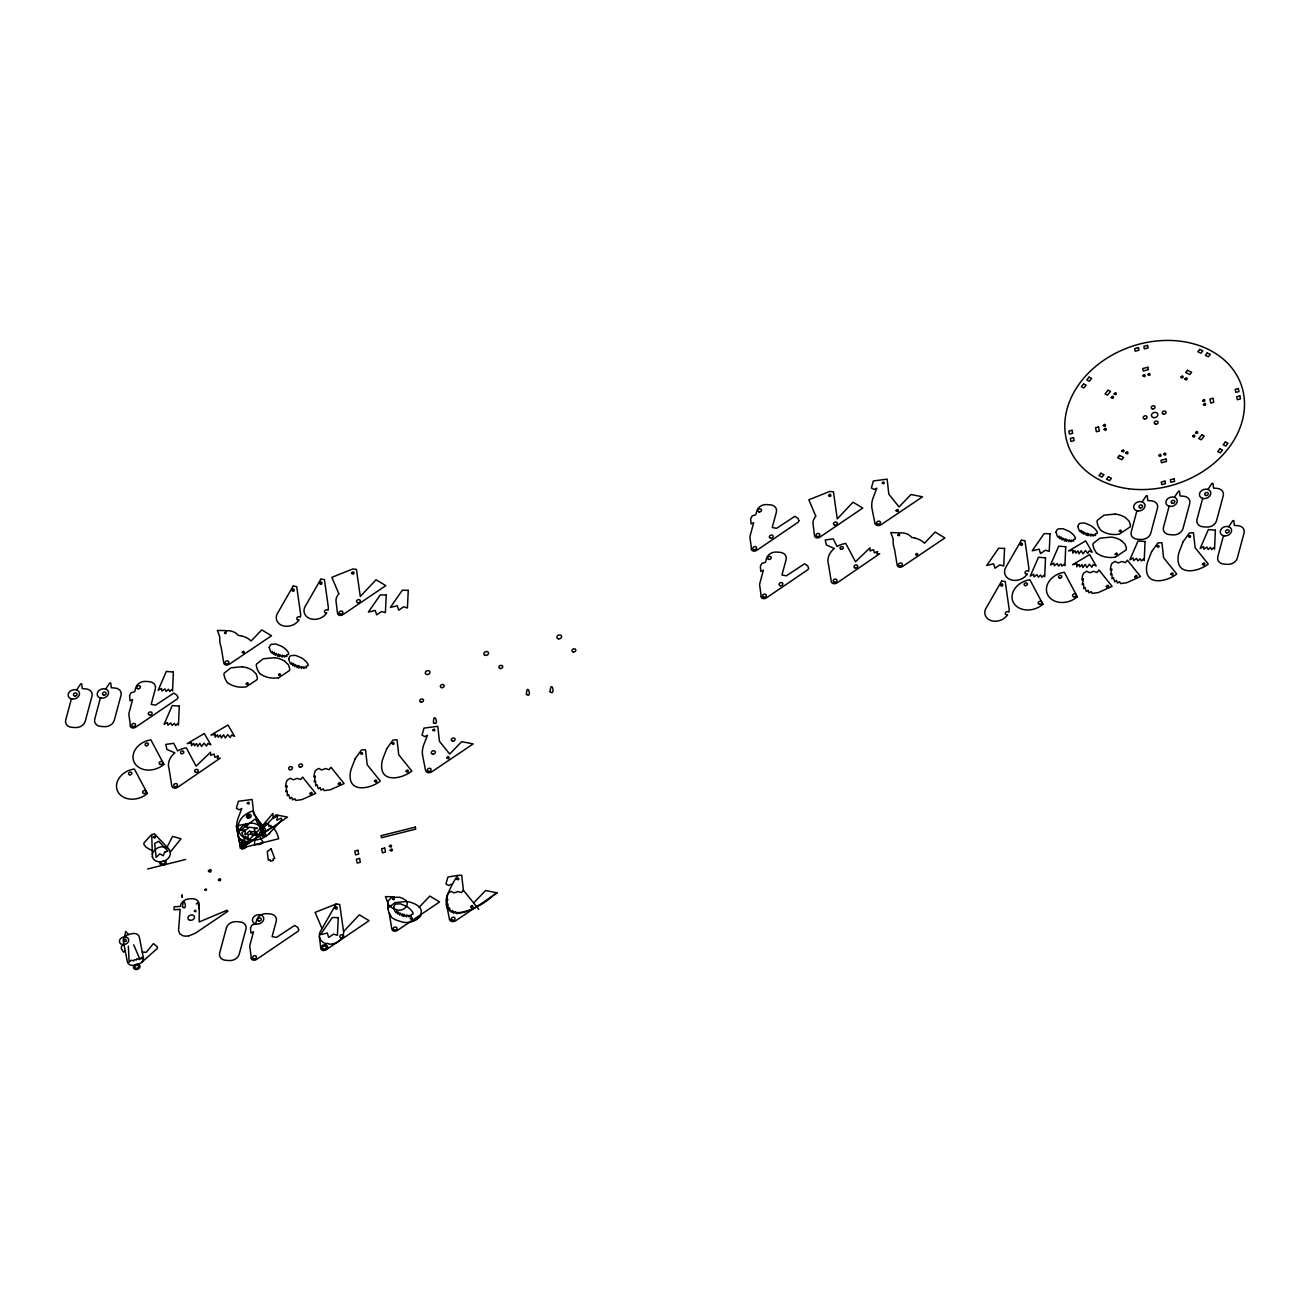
<?xml version="1.0" encoding="UTF-8"?>
<svg xmlns="http://www.w3.org/2000/svg" width="1310" height="1310" viewBox="0 0 1310 1310"><rect width="100%" height="100%" fill="white"/><g stroke="black" fill="none" stroke-linecap="round" stroke-linejoin="round"><path stroke-width="1.5" d="M124.647 936.879L125.678 931.443L128.56 934.538A6.484 5.109 -18.8 0 0 123.287 941.137L127.365 961.72A6.484 5.109 -18.8 0 0 134.471 965.208A3.324 2.62 -18.8 0 1 139.892 965.797A3.324 2.62 -18.8 0 1 135.896 969.547A3.324 2.62 -18.8 0 1 134.439 965.241M71.379 698.901L65.713 720.009A8.351 6.583 -18.8 0 0 71.853 727.328L75.423 727.558A8.351 6.583 -18.8 0 0 85.215 721.335L91.978 696.2A8.351 6.583 -18.8 0 0 85.821 688.88L82.284 688.651L81.728 683.869L80.778 683.804L76.619 689.928M100.412 698.001L94.729 719.125A8.351 6.583 -18.8 0 0 100.886 726.428L104.456 726.673A8.351 6.583 -18.8 0 0 114.248 720.451L121.011 695.299A8.351 6.583 -18.8 0 0 114.854 687.996L111.317 687.766L110.744 682.985L109.794 682.919L105.651 689.044M1136.9 510.818L1131.218 531.942A8.351 6.583 -18.8 0 0 1137.375 539.245L1140.945 539.491A8.351 6.583 -18.8 0 0 1150.737 533.252L1157.5 508.116A8.351 6.583 -18.8 0 0 1151.343 500.813L1147.806 500.567L1147.233 495.786L1146.283 495.72L1142.14 501.845M1169.126 506.233L1163.46 527.357A8.351 6.583 -18.8 0 0 1169.617 534.66L1173.187 534.906A8.351 6.583 -18.8 0 0 1182.979 528.683L1189.726 503.531A8.351 6.583 -18.8 0 0 1183.569 496.228L1180.048 495.982L1179.475 491.201L1178.525 491.152L1174.366 497.276M1202.662 498.389L1196.98 519.513A8.351 6.583 -18.8 0 0 1203.137 526.817L1206.707 527.062A8.351 6.583 -18.8 0 0 1216.499 520.84L1223.262 495.688A8.351 6.583 -18.8 0 0 1217.105 488.384L1213.568 488.139L1212.995 483.374L1212.045 483.308L1207.902 489.432M1223.474 535.675L1217.792 556.799A8.351 6.583 -18.8 0 0 1223.949 564.102L1227.519 564.348A8.351 6.583 -18.8 0 0 1237.311 558.125L1244.058 532.974A8.351 6.583 -18.8 0 0 1237.917 525.67L1234.38 525.441L1233.807 520.659L1232.857 520.594L1228.698 526.718M478.805 909.402L463.38 890.21L461.693 875.195L457.632 875.473C425.275 925.499 469.553 917.229 492.74 895.909M168.81 849.175L167.09 847.128L172.576 836.353L180.976 838.793L170.3 852.09A9.285 7.32 -18.8 0 1 163.979 861.145M343.564 931.525L339.732 904.49L336.146 903.998L319.967 932.212A12.429 9.809 -18.8 0 0 325.994 943.691A2.62 2.08 -18.8 0 1 329.137 944.199A12.429 9.809 -18.8 0 0 343.564 931.525L359.333 914.789L369.076 920.684L326.698 949.373M463.38 890.21L461.415 892.634L457.894 891.471L454.177 892.929L451.049 891.357L447.758 893.535A30.556 24.104 -18.8 0 0 446.317 900.035L447.742 899.299L446.595 904.817L447.971 903.916L448.085 908.796L449.33 907.617L450.787 911.776L452.54 910.483L453.424 913.054L455.585 911.744L456.551 913.561C472.124 912.333 484.471 900.92 497.063 892.831L485.584 890.538L473.614 902.95M261.558 826.872L272.857 813.477L273.266 818.423L277.785 815.573L276.852 820.224L281.257 818.128A2.997 2.374 -18.8 0 1 280.913 820.895L268.763 834.011M419.135 907.224L429.844 896.073L439.587 901.951L397.257 930.509A3.553 2.8 -18.8 0 1 391.837 928.905L389.217 913.365M240.614 848.274L266.028 822.827L265.995 825.005L268.697 823.941L268.812 826.266L270.99 825.431L270.482 826.921L272.513 826.757A39.284 30.998 -18.8 0 1 278.637 838.76L240.352 848.356L239.812 844.901M125.22 950.88L123.599 952.223L121.322 948.637L121.47 946.197L123.959 944.51M196.205 903.949L198.006 902.623L199.185 908.518M497.063 892.831L494.148 894.91M278.555 677.876L289.445 670.54A9.088 7.172 -18.8 0 0 289.657 668.395L288.364 664.76L284.827 661.288M272.513 826.757L243.791 846.129A2.489 1.965 -18.8 0 1 240.025 845.228L236.193 825.988L247.999 823.613M478.248 905.472L455.602 920.783A4.028 3.177 -18.8 0 1 449.494 919.342M1115.236 557.274L1126.109 549.922A9.088 7.172 -18.8 0 0 1126.338 547.793L1125.028 544.158L1121.491 540.686M336.146 903.998L315.137 912.382L322.031 928.61M147.621 868.988L185.643 859.458M128.56 934.538L132.048 933.67A6.484 5.109 -18.8 0 1 139.319 937.125L143.396 957.708A6.484 5.109 -18.8 0 1 141.84 962.195M134.635 965.175L138.123 964.307A6.484 5.109 -18.8 0 0 141.054 962.899L156.791 948.915A2.145 1.703 -18.8 0 0 156.938 946.491L153.434 943.593L146.229 952.337L142.25 951.944M410.374 921.667L415.647 920.062L419.806 917A8.4 6.615 -18.8 0 0 421.247 914.314M457.632 875.473L447.922 876.996L445.94 884.004L448.708 885.495L451.36 884.185M188.836 935.913L195.305 933.244L227.825 911.269L227.089 910.221L199.185 921.962L199.202 904.964A8.417 6.648 -18.8 0 0 191.506 898.676L189.213 898.824A8.417 6.648 -18.8 0 0 180.436 906.192M226.401 630.634L217.378 630.421L219.523 636.087A7.385 5.83 -18.8 0 0 219.802 637.413A34.78 27.445 -18.8 0 0 221.144 647.189L223.732 662.713A3.553 2.8 -18.8 0 0 229.168 664.334L271.498 635.776L261.754 629.897L251.061 641.048L249.096 639.296A24.628 19.437 -18.8 0 0 241.335 635.874M180.42 906.389L174.181 906.798L173.935 909.779L180.174 909.369L178.537 930.689L179.961 933.948L182.581 935.602A8.417 6.648 -18.8 0 0 186.233 936.093L188.378 935.946M394.015 896.859L385.467 896.597L387.596 902.262M1203.661 498.57L1204.07 498.602A5.83 4.601 -18.8 0 0 1210.62 491.954A5.83 4.601 -18.8 0 0 1201.352 490.775A5.83 4.601 -18.8 0 0 1202.891 498.455L1203.661 498.57M1115.318 514.06L1104.019 515.158L1097.371 520.332A8.384 6.615 -18.8 0 0 1096.961 521.347A34.813 27.461 -18.8 0 0 1098.288 526.342L1100.498 530.01A24.268 19.159 -18.8 0 0 1119.28 534.152L1130.17 526.898A9.088 7.172 -18.8 0 0 1130.383 524.77M274.609 657.685L263.294 658.783L256.645 663.974A8.384 6.615 -18.8 0 0 256.236 664.972A34.813 27.461 -18.8 0 0 257.562 669.967L259.773 673.635M242.285 666.757L230.969 667.838L224.321 673.029A8.384 6.615 -18.8 0 0 223.912 674.044A34.813 27.461 -18.8 0 0 225.238 679.022L227.449 682.707M1169.355 506.299L1169.748 506.364A5.83 4.601 -18.8 0 0 1177.182 500.092A5.83 4.601 -18.8 0 0 1167.799 498.635A5.83 4.601 -18.8 0 0 1169.764 506.38M239.534 838.744L248.982 842.625A11.97 9.448 -18.8 0 1 238.24 832.832A11.97 9.448 -18.8 0 1 252.535 823.204A11.97 9.448 -18.8 0 1 261.017 834.503M152.156 850.73L146.13 847.292L144.034 844.639A5.338 4.225 -18.8 0 1 143.985 842.87L151.387 834.732L154.465 833.864L167.123 847.161M1096.454 553.033L1094.243 549.365A34.813 27.461 -18.8 0 1 1092.9 544.37A8.384 6.615 -18.8 0 1 1093.31 543.355L1099.958 538.181L1111.273 537.084A25.168 19.846 -18.8 0 1 1121.507 540.67M266.487 835.878L252.912 811.07A18.291 14.443 -18.8 0 0 240.647 834.716A18.291 14.443 -18.8 0 0 270.269 832.374M133.718 944.854L140.006 959.575L136.977 958.609L136.633 959.919L134.291 959.771L133.685 960.918L131.082 960.214L129.117 962.244L128.364 946.131M151.714 834.634L152.451 857.1M874.949 523.41L871.903 508.067A29.802 23.514 -18.8 0 1 873.23 497.522L876.799 488.171L874.147 489.465L871.379 487.975L873.361 480.967L887.132 479.165L888.819 494.197L899.053 506.921L911.007 494.509L922.502 496.817L881.024 524.753A4.028 3.177 -18.8 0 1 874.933 523.312M446.726 905.423L449.51 919.44M245.543 843.46L246.215 846.882M244.904 847.226L245.117 848.307L241.777 849.158L241.548 848.061M239.959 843.722L236.913 828.378A29.802 23.514 -18.8 0 1 238.24 817.817L241.81 808.466L239.157 809.776L236.39 808.286L238.371 801.261L252.142 799.477L253.829 814.492L264.063 827.216L276.017 814.82L287.512 817.112L246.034 845.065A4.028 3.177 -18.8 0 1 239.943 843.607M422.541 755.199L425.57 770.444A4.028 3.177 -18.8 0 0 431.678 771.885L473.139 743.933L461.66 741.64L449.69 754.052L439.456 741.313L437.769 726.297L423.998 728.098L422.017 735.106L424.784 736.597L427.437 735.287L423.818 744.637A29.802 23.514 -18.8 0 0 422.541 755.199M319.394 936.797L320.753 947.965M1130.383 524.77L1129.089 521.118L1125.536 517.663A25.168 19.846 -18.8 0 0 1115.318 514.109M914.757 538.001A26.249 20.714 -18.8 0 0 911.694 537.444A14.836 11.708 -18.8 0 0 899.79 532.892L890.784 532.564L892.929 538.246A7.385 5.83 -18.8 0 0 893.207 539.556A34.78 27.445 -18.8 0 0 894.55 549.349L897.121 564.872A3.553 2.8 -18.8 0 0 902.574 566.477L944.903 537.935L935.16 532.04L924.467 543.208L922.502 541.456A24.628 19.437 -18.8 0 0 914.74 538.033M1115.219 557.176A24.268 19.159 -18.8 0 1 1096.552 552.951M226.384 630.749A14.836 11.708 -18.8 0 1 238.174 635.366A26.249 20.714 -18.8 0 1 241.351 635.858M278.555 677.778A24.268 19.159 -18.8 0 1 259.888 673.553M274.592 657.735A25.168 19.846 -18.8 0 1 284.843 661.272M227.563 682.608A24.268 19.159 -18.8 0 0 246.231 686.849L257.12 679.595A9.088 7.172 -18.8 0 0 257.333 677.45L256.04 673.815L252.486 670.36A25.168 19.846 -18.8 0 0 242.268 666.806M244.904 838.138A4.438 3.504 -18.8 0 1 249.162 839.661M152.271 854.562A9.285 7.32 -18.8 0 1 161.097 846.866A9.285 7.32 -18.8 0 1 170.3 852.04M161.523 861.767A9.285 7.32 -18.8 0 1 152.32 856.56M165.256 860.572A3.177 2.505 -18.8 0 1 165.404 863.945A3.177 2.505 -18.8 0 1 161.326 864.977A3.177 2.505 -18.8 0 1 160.164 861.865M433.479 722.727C440.144 727.197 433.463 709.496 433.479 722.727M526.423 694.382C532.842 699.098 526.817 681.02 526.423 694.382M550.102 691.729C556.029 696.822 551.117 677.99 550.102 691.729M123.746 940.629C127.365 944.313 126.775 936.126 123.779 940.449M177.767 697.378L177.636 698.263A2.342 1.85 -18.8 0 1 177.128 699.016L136.158 726.87A3.668 2.898 -18.8 0 1 130.263 724.446L129.084 715.833A8.351 6.583 -18.8 0 1 129.068 712.771L132.621 699.507L130.034 700.801L129.592 695.61L131.098 692.744L134.733 691.647L135.814 687.635A8.351 6.583 -18.8 0 1 145.607 681.396L149.176 681.642A8.351 6.583 -18.8 0 1 155.333 688.945L151.19 704.354L155.546 705.14L173.788 693.154L176.981 695.201L177.767 697.378M298.664 929.642L298.516 930.526A2.342 1.85 -18.8 0 1 298.025 931.279L257.038 959.116A3.668 2.898 -18.8 0 1 251.16 956.693L249.981 948.08A8.351 6.583 -18.8 0 1 249.948 945.018L253.518 931.77L250.93 933.047L250.488 927.873L251.995 925.007L255.63 923.91L256.711 919.882A8.351 6.583 -18.8 0 1 266.503 913.659L270.073 913.889A8.351 6.583 -18.8 0 1 276.23 921.208L272.087 936.617L276.443 937.403L294.668 925.417L297.861 927.464L298.664 929.642M798.822 520.561L798.691 521.446A2.342 1.85 -18.8 0 1 798.183 522.182L757.213 550.036A3.668 2.898 -18.8 0 1 751.334 547.613L750.139 539A8.351 6.583 -18.8 0 1 750.122 535.937L753.692 522.674L751.105 523.967L750.646 518.776L752.153 515.911L755.788 514.814L756.869 510.802A8.351 6.583 -18.8 0 1 766.678 504.563L770.231 504.808A8.351 6.583 -18.8 0 1 776.388 512.112L772.245 527.521L776.601 528.323L794.842 516.32L798.036 518.383L798.822 520.561M808.532 568.032L808.385 568.917A2.342 1.85 -18.8 0 1 807.893 569.67L766.923 597.524A3.668 2.898 -18.8 0 1 761.028 595.1L759.849 586.487A8.351 6.583 -18.8 0 1 759.816 583.425L763.386 570.161L760.799 571.455L760.357 566.264L761.863 563.398L765.499 562.301L766.579 558.273A8.351 6.583 -18.8 0 1 776.371 552.05L779.941 552.296A8.351 6.583 -18.8 0 1 786.098 559.599L781.955 575.008L786.311 575.794L804.553 563.808L807.73 565.855L808.532 568.032M224.534 632.992C227.285 635.416 226.237 629.783 224.55 632.943M392.623 899.168C395.571 901.46 394.015 895.958 392.623 899.119M897.939 535.151C900.871 537.46 899.462 531.975 897.956 535.086M1103.331 425.586C1106.557 428.681 1105.771 421.591 1103.331 425.521M1104.101 429.5C1107.196 432.578 1106.77 425.652 1104.133 429.352M1111.224 397.552C1114.286 400.663 1114.008 393.557 1111.24 397.47M1114.122 393.917C1117.168 397.012 1116.808 390.118 1114.155 393.77M1121.851 451.115C1125.208 454.111 1124.193 447.218 1121.868 451.049M1125.847 453.031C1129.089 456.076 1128.156 449.133 1125.879 452.867M1143.04 375.872C1146.496 378.819 1145.055 372.024 1143.057 375.724M1147.92 374.66C1151.31 377.624 1150.082 370.779 1147.937 374.513M1158.842 455.552C1162.068 458.664 1161.38 451.524 1158.842 455.552M1163.722 454.341C1167.046 457.403 1166.015 450.312 1163.722 454.341M1180.916 377.182C1184.043 380.342 1183.487 373.154 1180.916 377.182M1184.911 379.098C1187.99 382.209 1187.679 375.102 1184.911 379.016M1192.64 436.296C1195.686 439.456 1195.359 432.234 1192.64 436.296M1195.539 432.66C1199.125 435.575 1197.52 428.73 1195.539 432.66M1202.662 400.713C1205.888 403.808 1205.151 396.701 1202.662 400.713M1203.431 404.626C1206.559 407.77 1206.019 400.582 1203.431 404.626M248.147 834.503L248.065 837.712L244.97 836.55L244.561 839.563L241.875 832.603L249.62 827.216L257.53 828.264L254.386 829.148L254.86 831.572L251.454 831.654L251.962 834.192L248.147 834.503M242.252 652.429C245.576 655.229 244.2 648.794 242.268 652.282M246.198 683.885C249.44 686.767 248.261 680.037 246.215 683.804M278.522 674.814C281.994 677.63 280.127 671.048 278.522 674.814M410.341 918.605C413.764 921.438 412.028 914.806 410.341 918.605M915.657 554.572C918.67 557.585 917.95 550.806 915.657 554.507M1115.203 554.212C1118.265 557.192 1117.594 550.364 1115.203 554.212M1119.248 531.189C1122.342 534.169 1121.393 527.439 1119.264 531.107M140.94 958.298C143.674 960.525 142.348 955.203 140.94 958.298M182.499 906.946C188.214 912.006 183.646 893.354 182.499 906.946M194.388 911.187C197.106 913.43 195.747 908.141 194.388 911.187M204.917 889.85C207.668 892.028 206.341 886.821 204.917 889.801M218.442 879.976C221.652 883.12 220.931 875.964 218.442 879.894M255.155 835.207C258.299 838.318 257.677 831.293 255.172 835.059M261.116 831.031C264.751 834.257 263.425 826.823 261.116 830.949M291.802 590.319C294.766 594.036 295.159 586.11 291.802 590.237M309.897 793.631C313.205 796.971 312.599 789.488 309.897 793.549M319.509 583.376C322.506 587.109 322.948 578.987 319.525 583.294M334.82 908.223C338.144 911.809 337.865 903.769 334.836 908.125M338.275 783.806C341.468 787.245 340.993 779.646 338.275 783.724M351.538 573.174C354.813 576.76 354.699 568.867 351.538 573.092M374.48 781.284C377.886 784.657 376.952 777.125 374.496 781.202M406.018 771.312C409.178 774.783 408.802 767.152 406.034 771.23M446.743 757.851C450.1 761.11 449.461 753.84 446.759 757.688M470.667 906.749C473.745 910.221 473.63 902.59 470.667 906.667M828.509 495.606C832.047 499.126 831.13 491.299 828.526 495.524M896.106 510.72C899.544 514.028 898.66 506.708 896.106 510.654M1000.316 585.259C1003.673 588.829 1003.345 580.936 1000.332 585.177M1020.048 544.436C1023.388 548.055 1022.995 540.08 1020.048 544.436M1106.295 586.569C1109.652 589.926 1109.03 582.377 1106.295 586.569M1134.673 576.744C1137.62 580.297 1137.981 572.454 1134.673 576.744M1170.894 574.239C1174.497 577.464 1173.072 570.161 1170.911 574.075M1202.416 564.266C1205.364 567.819 1205.724 559.959 1202.416 564.266M153.45 837.352C156.381 840.119 155.579 833.799 153.45 837.286M191.473 742.901L191.375 745.717L193.716 743.31L194.502 745.783L196.615 743.474L197.614 746.454L199.857 743.31L201.593 746.471L204.065 743.147L206.505 746.078L207.766 743.54L210.861 744.882L204.294 733.534L187.215 743.605L191.473 742.901M215.184 734.402L215.086 737.202L217.427 734.795L218.213 737.268L220.326 734.959L221.325 737.956L223.568 734.795L225.304 737.956L227.776 734.632L230.216 737.579L231.477 735.041L234.572 736.367L228.006 725.019L210.926 735.09L215.184 734.402M247.312 803.374C250.374 806.092 249.277 799.804 247.312 803.308M360.692 753.643C363.754 756.345 362.608 750.09 360.692 753.561M392.214 743.671C395.276 746.372 394.048 740.134 392.247 743.54M432.939 730.194C435.935 732.945 434.904 726.772 432.955 730.063M456.863 879.092C459.794 881.892 459.057 875.506 456.879 879.026M882.301 483.079C885.56 485.715 883.841 479.476 882.301 483.079M1072.841 550.265L1072.743 553.082L1075.084 550.675L1075.87 553.148L1077.983 550.839L1078.981 553.819L1081.225 550.675L1082.961 553.835L1085.433 550.511L1087.873 553.442L1089.134 550.904L1092.229 552.247L1085.662 540.899L1068.583 550.97L1072.841 550.265M1076.804 563.971L1076.705 566.788L1079.047 564.381L1079.833 566.853L1081.945 564.544L1082.944 567.525L1085.188 564.381L1086.923 567.541L1089.396 564.217L1091.836 567.164L1093.097 564.626L1096.192 565.953L1089.625 554.605L1072.546 564.675L1076.804 563.971M1157.09 546.581C1160.251 549.201 1158.941 543.175 1157.107 546.45M1188.629 536.625C1191.691 539.327 1190.626 533.023 1188.629 536.625M208.405 870.986C211.418 875.162 212.531 866.303 208.421 870.888M245.117 826.217C248.818 830.131 248.278 821.567 245.15 826.02M389.381 846.309C392.623 849.437 391.772 842.281 389.381 846.309M390.151 850.223C393.065 853.465 392.967 846.244 390.151 850.223M173.362 672.03L172.543 690.927L171.675 689.551L169.727 691.451L168.466 689.224L166.19 691.385L164.88 688.896L161.916 691.058L161.507 688.438L158.133 690.304L166.337 671.441L173.362 672.03M179.29 706.123L178.471 725.019L177.62 723.628L175.655 725.527L174.394 723.317L172.118 725.478L170.808 722.989L167.844 725.134L167.434 722.514L164.061 724.397L172.265 705.533L179.29 706.123M1045.511 557.831L1044.692 576.727L1043.841 575.352L1041.876 577.251L1040.615 575.024L1038.355 577.186L1037.029 574.697L1034.065 576.858L1033.672 574.239L1030.299 576.105L1038.486 557.241L1045.511 557.831M1065.734 546.728L1064.915 565.609L1064.047 564.233L1062.082 566.133L1060.822 563.906L1058.562 566.067L1057.252 563.595L1054.288 565.74L1053.879 563.12L1050.505 564.987L1058.709 546.139L1065.734 546.728M1145.055 541.554L1144.236 560.451L1143.384 559.059L1141.419 560.958L1140.159 558.748L1137.899 560.909L1136.589 558.42L1133.608 560.565L1133.216 557.945L1129.842 559.828L1138.046 540.965L1145.055 541.554M1215.369 530.19L1214.55 549.087L1213.699 547.695L1211.734 549.611L1210.473 547.383L1208.213 549.545L1206.903 547.056L1203.923 549.217L1203.53 546.581L1200.156 548.464L1208.344 529.6L1215.369 530.19M247.099 816.605C250.308 820.076 249.997 812.315 247.099 816.605M261.967 835.633C265.013 839.202 264.931 831.392 261.967 835.633M338.258 917.655L337.407 935.291L333.575 934.112L328.695 937.485L327.287 933.047L320.41 934.701L332.314 917.491L338.258 917.655M386.221 595.051L385.386 612.671L381.554 611.492L376.658 614.881L375.25 610.444L368.372 612.097L380.293 594.887L386.221 595.051M408.261 590.351L407.41 607.971L403.578 606.792L398.698 610.182L397.29 605.744L390.396 607.398L402.317 590.188L408.261 590.351M1004.573 548.415L1003.722 566.051L999.89 564.872L995.01 568.245L993.602 563.808L986.725 565.462L998.629 548.251L1004.573 548.415M1050.063 533.76L1049.212 551.379L1045.396 550.2L1040.5 553.59L1039.092 549.152L1032.215 550.806L1044.135 533.596L1050.063 533.76M245.281 829.901L245.003 835.01L249.784 830.769L252.715 835.813L255.319 831.637L258.283 835.387L260.297 831.555L262.917 832.521L255.286 818.881L240.205 830.491L245.281 829.901M269.238 647.517L270.564 651.561L271.907 653.019L272.3 651.398L273.462 654.214L274.15 652.249L275.329 655.295L276.164 653.379L277.769 656.277L278.424 654.034L279.488 656.736L279.849 654.656L282.19 657.112L282.42 655.098L284.712 657.063L284.581 655.508L286.874 656.588L286.841 654.705C291.344 655.246 286.792 650.038 285.22 648.827A30.474 24.038 -18.8 0 0 281.879 646.436L276.082 644.045L271.498 644.242A4.798 3.783 -18.8 0 0 270.056 645.486L269.238 647.517M288.675 658.865L290.001 662.909L291.36 664.366L291.753 662.762L292.9 665.578L293.587 663.613L294.783 666.643L295.618 664.743L297.206 667.625L297.861 665.398L298.942 668.1L299.302 666.02L301.627 668.477L301.873 666.446L304.149 668.411L304.035 666.856L306.327 667.953L306.278 666.069C310.781 666.61 306.245 661.403 304.657 660.191A30.474 24.038 -18.8 0 0 301.333 657.784L295.536 655.393L290.951 655.606A4.798 3.783 -18.8 0 0 289.51 656.85L288.675 658.865M393.606 907.306L394.932 911.351L396.275 912.808L396.684 911.203L397.831 914.003L398.518 912.055L399.697 915.084L400.532 913.185L402.137 916.067L402.792 913.823L403.873 916.542L404.217 914.446L406.558 916.918L406.788 914.888L409.08 916.853L408.949 915.297L411.242 916.378L411.209 914.511C415.712 915.035 411.16 909.828 409.588 908.616A30.474 24.038 -18.8 0 0 406.247 906.225L400.467 903.835L395.882 904.031A4.798 3.783 -18.8 0 0 394.441 905.292L393.606 907.306M1055.991 532.171L1057.317 536.199L1058.66 537.657L1059.07 536.052L1060.216 538.868L1060.903 536.904L1062.082 539.949L1062.918 538.033L1064.522 540.932L1065.177 538.688L1066.258 541.39L1066.602 539.311L1068.944 541.767L1069.189 539.736L1071.465 541.701L1071.351 540.146L1073.643 541.243L1073.594 539.36C1078.097 539.9 1073.545 534.693 1071.973 533.481A30.474 24.038 -18.8 0 0 1068.632 531.09L1062.852 528.683L1058.267 528.896A4.798 3.783 -18.8 0 0 1056.826 530.141L1055.991 532.171M1077.835 526.505L1079.178 530.55L1080.521 532.007L1080.914 530.403L1082.076 533.219L1082.764 531.254L1083.943 534.283L1084.778 532.384L1086.367 535.266L1087.022 533.039L1088.102 535.741L1088.463 533.661L1090.804 536.117L1091.034 534.087L1093.326 536.052L1093.195 534.496L1095.487 535.593L1095.455 533.71C1099.958 534.251 1095.406 529.043 1093.817 527.832A30.474 24.038 -18.8 0 0 1090.493 525.425L1084.696 523.034L1080.111 523.23A4.798 3.783 -18.8 0 0 1078.67 524.491L1077.835 526.505M387.891 903.589L387.825 904.375A34.83 27.477 -18.8 0 0 388.743 911.94L391.592 917.426A24.35 19.208 -18.8 0 0 399.828 921.192C413.551 927.382 432.922 910.319 412.29 902.885A26.331 20.78 -18.8 0 0 406.411 901.476L395.096 902.574L388.448 907.748A8.384 6.615 -18.8 0 0 388.038 908.763A34.535 27.248 -18.8 0 1 387.891 903.589M387.645 901.329L388.366 904.588L392.148 907.961A16.604 13.1 -18.8 0 0 395.505 909.255C403.202 913.43 413.043 902.967 402.89 898.562A16.604 13.1 -18.8 0 0 399.55 897.268L391.886 897.301L387.645 901.329M286.972 786.18L285.826 791.698L287.201 790.798L287.299 795.678L288.56 794.499L290.018 798.658L291.753 797.364L292.638 799.935L294.815 798.625L295.782 800.443L301.988 799.591L315.71 793.401L302.61 777.092L300.645 779.515L297.108 778.353L293.391 779.81L290.28 778.238L286.972 780.4A30.556 24.104 -18.8 0 0 285.531 786.917L286.972 786.18M315.35 776.355L314.203 781.874L315.579 780.973L315.677 785.853L316.938 784.674L318.395 788.833L320.148 787.539L321.015 790.11L323.193 788.8L324.159 790.618L330.382 789.766L344.088 783.576L330.988 767.267L329.023 769.691L325.486 768.528L321.769 769.985L318.657 768.413L315.35 770.575A30.556 24.104 -18.8 0 0 313.909 777.092L315.35 776.355M1083.37 579.118L1082.224 584.637L1083.599 583.752L1083.714 588.632L1084.958 587.453L1086.416 591.596L1088.168 590.319L1089.052 592.89L1091.214 591.58L1092.18 593.397L1098.402 592.546L1112.108 586.34L1099.008 570.03L1097.043 572.47L1093.522 571.307L1089.805 572.765L1086.678 571.193L1083.386 573.354A30.556 24.104 -18.8 0 0 1081.945 579.855L1083.37 579.118M1111.748 569.293L1110.602 574.812L1111.977 573.927L1112.092 578.807L1113.353 577.628L1114.794 581.771L1116.546 580.494L1117.43 583.065L1119.591 581.738L1120.558 583.572L1126.78 582.721L1140.502 576.515L1127.386 560.205L1125.421 562.645L1121.9 561.482L1118.183 562.94L1115.072 561.351L1111.764 563.529A30.556 24.104 -18.8 0 0 1110.323 570.03L1111.748 569.293M226.417 927.857L219.654 953.009A8.351 6.583 -18.8 0 0 225.811 960.312L229.381 960.558A8.351 6.583 -18.8 0 0 239.173 954.319L245.936 929.183A8.351 6.583 -18.8 0 0 239.779 921.88L236.209 921.634A8.351 6.583 -18.8 0 0 226.417 927.857M218.066 756.083L217.329 758.31L220.244 758.13L177.636 787.31A3.848 3.046 -18.8 0 1 171.692 785.165L169.072 768.888A18.7 14.754 -18.8 0 1 174.836 752.857L166.91 749.418L165.78 744.408L173.755 743.31L177.603 750.925A18.7 14.754 -18.8 0 1 186.331 747.863L196.058 766.137L210.55 752.235L210.664 755.379L214.152 754.02L214.791 757.229L218.066 756.083M877.52 551.657L876.767 553.901L879.698 553.721L837.09 582.885A3.848 3.046 -18.8 0 1 831.146 580.739L828.526 564.479A18.7 14.754 -18.8 0 1 834.29 548.448L826.364 545.009L825.234 539.982L833.209 538.901L837.057 546.499A18.7 14.754 -18.8 0 1 845.769 543.437L855.496 561.728L870.004 547.826L870.118 550.97L873.606 549.611L874.245 552.82L877.52 551.657M355.19 758.719L351.571 768.069A30.621 24.153 -18.8 0 0 350.098 776.486C350.36 793.418 371.647 788.178 380.309 781.055L367.193 764.745L365.506 749.729L361.462 750.008L355.19 758.719M386.712 748.763L383.11 758.097A30.621 24.153 -18.8 0 0 381.619 766.53C381.898 783.462 403.185 778.222 411.831 771.082L398.731 754.773L397.045 739.757L392.984 740.052L386.712 748.763M1151.588 551.674L1147.969 561.024A30.621 24.153 -18.8 0 0 1146.496 569.441C1146.758 586.372 1168.062 581.132 1176.707 574.009L1163.608 557.7L1161.921 542.684L1157.86 542.962L1151.588 551.674M1183.126 541.701L1179.508 551.051A30.621 24.153 -18.8 0 0 1178.034 559.468C1178.296 576.4 1199.583 571.16 1208.246 564.037L1195.129 547.727L1193.443 532.712L1189.398 532.99L1183.126 541.701M164.7 852.04L163.259 855.741L159.853 853.858L156.103 857.379L154.678 843.46L158.788 841.298L167.942 851.222L164.7 852.04M293.129 586.094L276.95 614.308A12.429 9.809 -18.8 0 0 283.451 625.918A12.429 9.809 -18.8 0 0 299.057 619.843A1.965 1.556 -18.8 0 1 296.879 619.073A1.965 1.556 -18.8 0 1 297.812 617.043A1.965 1.556 -18.8 0 1 300.268 617.223A12.429 9.809 -18.8 0 0 300.547 613.637L296.699 586.585L293.129 586.094M320.852 579.167L304.657 607.365A12.429 9.809 -18.8 0 0 311.158 618.975A12.429 9.809 -18.8 0 0 326.779 612.9A1.965 1.556 -18.8 0 1 324.602 612.13A1.965 1.556 -18.8 0 1 325.535 610.1A1.965 1.556 -18.8 0 1 327.975 610.28A12.429 9.809 -18.8 0 0 328.27 606.694L324.421 579.642L320.852 579.167M338.75 593.561L336.686 597.163A12.429 9.809 -18.8 0 0 336.097 601.749L337.472 612.933A3.553 2.8 -18.8 0 0 343.4 614.325L385.795 585.635L376.052 579.757L360.283 596.492L356.435 569.441L352.865 568.949L331.856 577.35L338.75 593.561M815.721 516.009L813.657 519.595A12.429 9.809 -18.8 0 0 813.084 524.18L814.443 535.364A3.553 2.8 -18.8 0 0 820.387 536.756L862.766 508.067L853.023 502.188L837.27 518.924L833.422 491.872L829.852 491.397L808.827 499.781L815.721 516.009M1021.391 540.211L1005.196 568.425A12.429 9.809 -18.8 0 0 1011.697 580.035A12.429 9.809 -18.8 0 0 1027.318 573.96A1.965 1.556 -18.8 0 1 1025.14 573.191A1.965 1.556 -18.8 0 1 1026.074 571.16A1.965 1.556 -18.8 0 1 1028.514 571.34A12.429 9.809 -18.8 0 0 1028.808 567.754L1024.96 540.702L1021.391 540.211M1001.659 581.034L985.464 609.248A12.429 9.809 -18.8 0 0 991.965 620.858A12.429 9.809 -18.8 0 0 1007.587 614.783A1.965 1.556 -18.8 0 1 1005.409 614.013A1.965 1.556 -18.8 0 1 1006.342 611.983A1.965 1.556 -18.8 0 1 1008.782 612.163A12.429 9.809 -18.8 0 0 1009.077 608.577L1005.228 581.525L1001.659 581.034M1083.566 383.977L1081.34 386.761L1083.927 387.989L1086.154 385.206L1083.566 383.977M1089.003 377.149L1086.776 379.949L1089.38 381.177L1091.607 378.394L1089.003 377.149M1108.047 390.216L1105.034 393.982L1107.507 395.161L1110.52 391.395L1108.047 390.216M1100.875 473.221L1098.992 475.579L1102.07 477.053L1103.953 474.695L1100.875 473.221M1199.747 349.393L1197.864 351.751L1200.926 353.209L1202.809 350.851L1199.747 349.393M1119.46 455.454L1117.659 457.714L1121.819 459.695L1123.62 457.436L1119.46 455.454M1187.482 370.321L1185.681 372.564L1189.84 374.545L1191.641 372.286L1187.482 370.321M1108.391 476.807L1106.492 479.165L1109.57 480.623L1111.453 478.265L1108.391 476.807M1207.247 352.963L1205.364 355.321L1208.426 356.779L1210.309 354.421L1207.247 352.963M1201.794 434.838L1198.781 438.621L1201.27 439.8L1204.283 436.017L1201.794 434.838M1219.938 448.822L1217.71 451.606L1220.298 452.851L1222.525 450.067L1219.938 448.822M1225.374 442.01L1223.147 444.794L1225.751 446.039L1227.978 443.255L1225.374 442.01M271.104 848.847L267.273 851.516L268.304 860.162L270.138 859.769L270.417 861.178L273.299 860.457L273.053 858.983L274.707 858.525L271.104 848.847M259.364 835.731L254.582 839.022L254.598 844.753L261.099 844.229L260.936 843.181L263.146 842.576L259.364 835.731M1138.439 347.69L1134.689 348.64L1135.197 351.178L1138.947 350.245L1138.439 347.69M1147.593 345.398L1143.843 346.348L1144.351 348.886L1148.1 347.952L1147.593 345.398M1147.855 367.275L1142.778 368.536L1143.253 370.976L1148.33 369.698L1147.855 367.275M1238.376 388.579L1235.215 389.365L1235.805 392.378L1238.982 391.575L1238.376 388.579M1072.038 430.286L1068.878 431.088L1069.468 434.085L1072.644 433.299L1072.038 430.286M1098.566 426.913L1095.537 427.682L1096.355 431.743L1099.385 430.99L1098.566 426.913M1212.962 398.273L1209.932 399.026L1210.735 403.087L1213.764 402.334L1212.962 398.273M1073.496 437.638L1070.335 438.424L1070.925 441.421L1074.102 440.635L1073.496 437.638M1239.833 395.915L1236.673 396.717L1237.262 399.714L1240.439 398.928L1239.833 395.915M1166.047 459.04L1160.971 460.301L1161.462 462.741L1166.522 461.464L1166.047 459.04M1164.95 481.13L1161.217 482.064L1161.708 484.602L1165.458 483.668L1164.95 481.13M1174.12 478.838L1170.37 479.771L1170.878 482.309L1174.611 481.376L1174.12 478.838M415.335 827.101L381.095 835.665L381.505 837.712L415.728 829.132L415.335 827.101M357.941 850.305L354.781 851.091L355.534 854.89L358.694 854.087L357.941 850.305M182.139 895.074L182.27 897.284L182.139 895.074M384.681 848.029L381.652 848.782L382.471 852.859L385.5 852.106L384.681 848.029M359.562 858.443L356.385 859.229L357.155 863.077L360.315 862.275L359.562 858.443M1137.899 510.998L1137.129 510.867A5.83 4.601 -18.8 0 1 1135.688 503.122A5.83 4.601 -18.8 0 1 1144.924 504.596A5.83 4.601 -18.8 0 1 1137.899 510.998M1224.473 535.872L1223.687 535.741A5.83 4.601 -18.8 0 1 1222.263 527.979A5.83 4.601 -18.8 0 1 1231.498 529.453A5.83 4.601 -18.8 0 1 1224.473 535.872M1077.328 596.738L1064.31 572.29A18.7 14.754 -18.8 0 0 1047.803 595.035A18.7 14.754 -18.8 0 0 1077.328 596.738M1042.924 604.221L1029.906 579.79A18.7 14.754 -18.8 0 0 1013.4 602.518A18.7 14.754 -18.8 0 0 1042.924 604.221M163.897 764.336L150.896 739.888A18.7 14.754 -18.8 0 0 134.39 762.633A18.7 14.754 -18.8 0 0 163.897 764.336M147.375 793.434L134.373 768.986A18.7 14.754 -18.8 0 0 117.867 791.731A18.7 14.754 -18.8 0 0 147.375 793.434M899.823 566.198A1.965 1.556 -18.8 0 0 902.262 564.037A1.965 1.556 -18.8 0 0 899.069 563.627A1.965 1.556 -18.8 0 0 899.823 566.198M780.4 585.734A1.965 1.556 -18.8 0 0 782.84 583.572A1.965 1.556 -18.8 0 0 779.646 583.163A1.965 1.556 -18.8 0 0 780.4 585.734M763.861 597.262A1.965 1.556 -18.8 0 0 766.301 595.1A1.965 1.556 -18.8 0 0 763.108 594.675A1.965 1.556 -18.8 0 0 763.861 597.262M768.823 559.419A1.883 1.49 -18.8 0 0 771.181 557.372A1.883 1.49 -18.8 0 0 768.135 556.947A1.883 1.49 -18.8 0 0 768.823 559.419M817.375 536.609A1.965 1.556 -18.8 0 0 819.798 534.447A1.965 1.556 -18.8 0 0 816.605 534.038A1.965 1.556 -18.8 0 0 817.375 536.609M834.863 525.212A1.965 1.556 -18.8 0 0 837.286 523.034A1.965 1.556 -18.8 0 0 834.093 522.625A1.965 1.556 -18.8 0 0 834.863 525.212M770.706 538.263A1.965 1.556 -18.8 0 0 773.129 536.085A1.965 1.556 -18.8 0 0 769.936 535.675A1.965 1.556 -18.8 0 0 770.706 538.263M754.167 549.774A1.965 1.556 -18.8 0 0 756.591 547.613A1.965 1.556 -18.8 0 0 753.414 547.203A1.965 1.556 -18.8 0 0 754.167 549.774M759.112 511.948A1.883 1.49 -18.8 0 0 761.47 509.885A1.883 1.49 -18.8 0 0 758.424 509.459A1.883 1.49 -18.8 0 0 759.112 511.948M878.011 524.311A1.965 1.556 -18.8 0 0 880.435 522.15A1.965 1.556 -18.8 0 0 877.241 521.74A1.965 1.556 -18.8 0 0 878.011 524.311M834.486 582.23A1.932 1.523 -18.8 0 0 836.91 580.101A1.932 1.523 -18.8 0 0 833.782 579.675A1.932 1.523 -18.8 0 0 834.486 582.23M841.167 549.283A1.703 1.343 -18.8 0 0 843.263 547.4A1.703 1.343 -18.8 0 0 840.496 547.056A1.703 1.343 -18.8 0 0 841.167 549.283M855.348 568A1.883 1.49 -18.8 0 0 857.657 565.887A1.883 1.49 -18.8 0 0 854.578 565.543A1.883 1.49 -18.8 0 0 855.348 568M1140.224 507.936A1.883 1.49 -18.8 0 0 1142.566 505.889A1.883 1.49 -18.8 0 0 1139.536 505.464A1.883 1.49 -18.8 0 0 1140.224 507.936M1172.45 503.351A1.883 1.49 -18.8 0 0 1174.808 501.304A1.883 1.49 -18.8 0 0 1171.762 500.878A1.883 1.49 -18.8 0 0 1172.45 503.351M1039.485 604.336A1.883 1.49 -18.8 0 0 1041.794 602.24A1.883 1.49 -18.8 0 0 1038.715 601.88A1.883 1.49 -18.8 0 0 1039.485 604.336M1025.304 585.619A1.703 1.343 -18.8 0 0 1027.4 583.736A1.703 1.343 -18.8 0 0 1024.633 583.392A1.703 1.343 -18.8 0 0 1025.304 585.619M1073.889 596.852A1.883 1.49 -18.8 0 0 1076.198 594.74A1.883 1.49 -18.8 0 0 1073.119 594.38A1.883 1.49 -18.8 0 0 1073.889 596.852M1059.708 578.119A1.703 1.343 -18.8 0 0 1061.804 576.236A1.703 1.343 -18.8 0 0 1059.037 575.909A1.703 1.343 -18.8 0 0 1059.708 578.119M452.572 920.324A1.965 1.556 -18.8 0 0 454.996 918.163A1.965 1.556 -18.8 0 0 451.819 917.753A1.965 1.556 -18.8 0 0 452.572 920.324M243.021 844.606A1.965 1.556 -18.8 0 0 245.445 842.445A1.965 1.556 -18.8 0 0 242.252 842.035A1.965 1.556 -18.8 0 0 243.021 844.606M357.876 602.764A1.965 1.556 -18.8 0 0 360.315 600.602A1.965 1.556 -18.8 0 0 357.122 600.193A1.965 1.556 -18.8 0 0 357.876 602.764M340.387 614.177A1.965 1.556 -18.8 0 0 342.827 612.016A1.965 1.556 -18.8 0 0 339.634 611.606A1.965 1.556 -18.8 0 0 340.387 614.177M226.417 664.039A1.965 1.556 -18.8 0 0 228.857 661.877A1.965 1.556 -18.8 0 0 225.664 661.468A1.965 1.556 -18.8 0 0 226.417 664.039M394.506 930.231A1.965 1.556 -18.8 0 0 396.946 928.053A1.965 1.556 -18.8 0 0 393.753 927.644A1.965 1.556 -18.8 0 0 394.506 930.231M323.685 949.226A1.965 1.556 -18.8 0 0 326.108 947.064A1.965 1.556 -18.8 0 0 322.915 946.639A1.965 1.556 -18.8 0 0 323.685 949.226M323.226 950.503A3.553 2.8 -18.8 0 0 327.631 946.59A3.553 2.8 -18.8 0 0 321.851 945.836A3.553 2.8 -18.8 0 0 323.226 950.503M341.157 937.813A1.965 1.556 -18.8 0 0 343.597 935.651A1.965 1.556 -18.8 0 0 340.404 935.242A1.965 1.556 -18.8 0 0 341.157 937.813M72.017 699.032A5.83 4.601 -18.8 0 0 79.435 692.761A5.83 4.601 -18.8 0 0 70.052 691.303A5.83 4.601 -18.8 0 0 72.017 699.032M74.703 696.019A1.883 1.49 -18.8 0 0 77.061 693.972A1.883 1.49 -18.8 0 0 74.015 693.547A1.883 1.49 -18.8 0 0 74.703 696.019M138.058 688.765A1.883 1.49 -18.8 0 0 140.416 686.718A1.883 1.49 -18.8 0 0 137.37 686.293A1.883 1.49 -18.8 0 0 138.058 688.765M133.112 726.608A1.965 1.556 -18.8 0 0 135.536 724.446A1.965 1.556 -18.8 0 0 132.343 724.037A1.965 1.556 -18.8 0 0 133.112 726.608M101.05 698.148A5.83 4.601 -18.8 0 0 108.468 691.86A5.83 4.601 -18.8 0 0 99.085 690.403A5.83 4.601 -18.8 0 0 101.05 698.148M103.736 695.135A1.883 1.49 -18.8 0 0 106.077 693.072A1.883 1.49 -18.8 0 0 103.048 692.646A1.883 1.49 -18.8 0 0 103.736 695.135M190.261 920.324A3.341 2.636 -18.8 0 0 194.388 916.623A3.341 2.636 -18.8 0 0 188.951 915.936A3.341 2.636 -18.8 0 0 190.261 920.324M146.294 745.734A1.703 1.343 -18.8 0 0 148.374 743.851A1.703 1.343 -18.8 0 0 145.607 743.507A1.703 1.343 -18.8 0 0 146.294 745.734M160.475 764.45A1.883 1.49 -18.8 0 0 162.768 762.338A1.883 1.49 -18.8 0 0 159.705 761.994A1.883 1.49 -18.8 0 0 160.475 764.45M129.755 774.816A1.703 1.343 -18.8 0 0 131.851 772.933A1.703 1.343 -18.8 0 0 129.084 772.605A1.703 1.343 -18.8 0 0 129.755 774.816M143.953 793.533A1.883 1.49 -18.8 0 0 146.245 791.437A1.883 1.49 -18.8 0 0 143.167 791.076A1.883 1.49 -18.8 0 0 143.953 793.533M195.91 772.409A1.883 1.49 -18.8 0 0 198.203 770.313A1.883 1.49 -18.8 0 0 195.124 769.952A1.883 1.49 -18.8 0 0 195.91 772.409M181.713 753.692A1.703 1.343 -18.8 0 0 183.809 751.809A1.703 1.343 -18.8 0 0 181.042 751.465A1.703 1.343 -18.8 0 0 181.713 753.692M175.032 786.639A1.932 1.523 -18.8 0 0 177.456 784.526A1.932 1.523 -18.8 0 0 174.328 784.084A1.932 1.523 -18.8 0 0 175.032 786.639M242.121 845.752A1.965 1.556 -18.8 0 0 244.561 843.591A1.965 1.556 -18.8 0 0 241.368 843.181A1.965 1.556 -18.8 0 0 242.121 845.752M262.901 831.31A1.965 1.556 -18.8 0 0 265.34 829.132A1.965 1.556 -18.8 0 0 262.147 828.722A1.965 1.556 -18.8 0 0 262.901 831.31M248.13 818.144A2.407 1.899 -18.8 0 0 251.143 815.524A2.407 1.899 -18.8 0 0 247.246 814.984A2.407 1.899 -18.8 0 0 248.13 818.144M289.969 769.756A1.965 1.556 -18.8 0 0 292.408 767.594A1.965 1.556 -18.8 0 0 289.215 767.185A1.965 1.556 -18.8 0 0 289.969 769.756M241.842 846.555A2.964 2.325 -18.8 0 0 245.494 843.296A2.964 2.325 -18.8 0 0 240.696 842.674A2.964 2.325 -18.8 0 0 241.842 846.555M558.568 638.805A2.407 1.899 -18.8 0 0 561.564 636.185A2.407 1.899 -18.8 0 0 557.667 635.645A2.407 1.899 -18.8 0 0 558.568 638.805M573.322 651.971A1.965 1.556 -18.8 0 0 575.761 649.793A1.965 1.556 -18.8 0 0 572.568 649.383A1.965 1.556 -18.8 0 0 573.322 651.971M500.273 668.542A1.965 1.556 -18.8 0 0 502.696 666.381A1.965 1.556 -18.8 0 0 499.503 665.955A1.965 1.556 -18.8 0 0 500.273 668.542M485.502 655.393A2.407 1.899 -18.8 0 0 488.515 652.757A2.407 1.899 -18.8 0 0 484.618 652.216A2.407 1.899 -18.8 0 0 485.502 655.393M300.072 767.136A1.965 1.556 -18.8 0 0 302.512 764.975A1.965 1.556 -18.8 0 0 299.319 764.565A1.965 1.556 -18.8 0 0 300.072 767.136M426.929 674.503A2.407 1.899 -18.8 0 0 429.942 671.866A2.407 1.899 -18.8 0 0 426.045 671.342A2.407 1.899 -18.8 0 0 426.929 674.503M441.699 687.652A1.965 1.556 -18.8 0 0 444.139 685.49A1.965 1.556 -18.8 0 0 440.946 685.081A1.965 1.556 -18.8 0 0 441.699 687.652M421.1 702.111A1.916 1.523 -18.8 0 0 423.474 699.999A1.916 1.523 -18.8 0 0 420.346 699.589A1.916 1.523 -18.8 0 0 421.1 702.111M432.758 754.151A2.08 1.637 -18.8 0 0 435.264 751.809A2.08 1.637 -18.8 0 0 431.874 751.449A2.08 1.637 -18.8 0 0 432.758 754.151M452.638 741.165A1.965 1.556 -18.8 0 0 455.078 739.004A1.965 1.556 -18.8 0 0 451.884 738.594A1.965 1.556 -18.8 0 0 452.638 741.165M149.635 715.08A1.965 1.556 -18.8 0 0 152.075 712.918A1.965 1.556 -18.8 0 0 148.881 712.509A1.965 1.556 -18.8 0 0 149.635 715.08M122.665 944.592A4.765 3.766 -18.8 0 0 128.626 939.368A4.765 3.766 -18.8 0 0 120.897 938.304A4.765 3.766 -18.8 0 0 122.665 944.592M136.174 968.45A1.965 1.556 -18.8 0 0 138.614 966.272A1.965 1.556 -18.8 0 0 135.421 965.863A1.965 1.556 -18.8 0 0 136.174 968.45M256.269 924.041A5.83 4.601 -18.8 0 0 263.687 917.77A5.83 4.601 -18.8 0 0 254.304 916.312A5.83 4.601 -18.8 0 0 256.269 924.041M258.954 921.028A1.883 1.49 -18.8 0 0 261.296 918.981A1.883 1.49 -18.8 0 0 258.267 918.556A1.883 1.49 -18.8 0 0 258.954 921.028M253.993 958.854A1.965 1.556 -18.8 0 0 256.433 956.693A1.965 1.556 -18.8 0 0 253.239 956.284A1.965 1.556 -18.8 0 0 253.993 958.854M162.44 864.191A1.965 1.556 -18.8 0 0 164.864 862.029A1.965 1.556 -18.8 0 0 161.67 861.62A1.965 1.556 -18.8 0 0 162.44 864.191M1205.986 495.524A1.883 1.49 -18.8 0 0 1208.328 493.461A1.883 1.49 -18.8 0 0 1205.282 493.035A1.883 1.49 -18.8 0 0 1205.986 495.524M1226.782 532.81A1.883 1.49 -18.8 0 0 1229.14 530.746A1.883 1.49 -18.8 0 0 1226.094 530.337A1.883 1.49 -18.8 0 0 1226.782 532.81M428.648 771.426A1.965 1.556 -18.8 0 0 431.072 769.265A1.965 1.556 -18.8 0 0 427.879 768.855A1.965 1.556 -18.8 0 0 428.648 771.426M1128.581 488.745A91.667 72.328 -18.8 0 0 1242.158 387.76A91.667 72.328 -18.8 0 0 1093.228 368.503A91.667 72.328 -18.8 0 0 1128.581 488.745M1153.717 417.644A3.275 2.587 -18.8 0 0 1157.778 414.026A3.275 2.587 -18.8 0 0 1152.456 413.338A3.275 2.587 -18.8 0 0 1153.717 417.644M1144.58 418.971A1.965 1.556 -18.8 0 0 1147.02 416.793A1.965 1.556 -18.8 0 0 1143.826 416.383A1.965 1.556 -18.8 0 0 1144.58 418.971M1155.6 424.211A1.965 1.556 -18.8 0 0 1158.04 422.049A1.965 1.556 -18.8 0 0 1154.847 421.64A1.965 1.556 -18.8 0 0 1155.6 424.211M1163.608 414.206A1.965 1.556 -18.8 0 0 1166.031 412.044A1.965 1.556 -18.8 0 0 1162.854 411.618A1.965 1.556 -18.8 0 0 1163.608 414.206M1152.587 408.949A1.965 1.556 -18.8 0 0 1155.011 406.788A1.965 1.556 -18.8 0 0 1151.834 406.378A1.965 1.556 -18.8 0 0 1152.587 408.949"/></g></svg>
